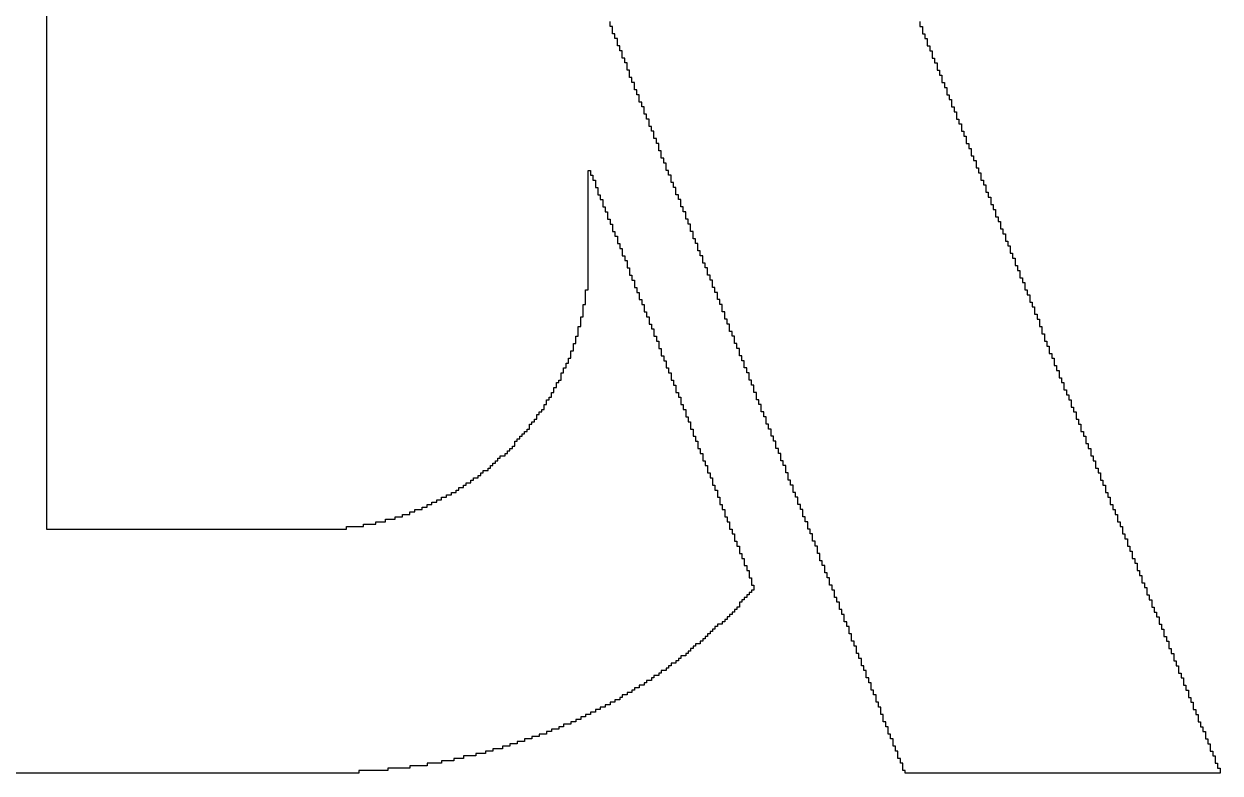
# Model space of a CAD drawing. Header units: millimetres. Extents: x 13 to 345, y 14 to 248.
# Drawn here: x 222.15 to 232.87, y 55.82 to 62.53 of the extents above; entities that cross this region are included whole.
import ezdxf

# ---------------------------------------------------------------- set-up
doc = ezdxf.new("R2010")
doc.units = ezdxf.units.MM

msp = doc.modelspace()

# ---------------------------------------------------------------- linework, layer by layer
at = {"color": 160}
for p, q in [((222.3557, 64.9779), (222.3557, 61.9385)), ((227.4069, 62.507), (227.4069, 62.5507)), ((227.4288, 62.507), (227.4069, 62.507)), ((227.4288, 62.4414), (227.4288, 62.507)), ((230.1839, 62.5507), (230.1839, 62.507)), ((230.1839, 62.507), (230.2058, 62.507)), ((230.2058, 62.507), (230.2058, 62.4414)), ((227.4506, 62.4414), (227.4288, 62.4414)), ((227.4506, 62.3977), (227.4506, 62.4414)), ((227.4725, 62.3977), (227.4506, 62.3977)), ((227.4725, 62.3321), (227.4725, 62.3977)), ((230.2058, 62.4414), (230.2277, 62.4414)), ((230.2277, 62.4414), (230.2277, 62.3977)), ((230.2277, 62.3977), (230.2495, 62.3977)), ((230.2495, 62.3977), (230.2495, 62.3321)), ((227.4944, 62.3321), (227.4725, 62.3321)), ((227.4944, 62.2883), (227.4944, 62.3321)), ((227.5162, 62.2883), (227.4944, 62.2883)), ((227.5162, 62.2227), (227.5162, 62.2883)), ((230.2495, 62.3321), (230.2714, 62.3321)), ((230.2714, 62.3321), (230.2714, 62.2883)), ((230.2714, 62.2883), (230.2933, 62.2883)), ((230.2933, 62.2883), (230.2933, 62.2227)), ((227.5381, 62.2227), (227.5162, 62.2227)), ((227.5381, 62.179), (227.5381, 62.2227)), ((227.5599, 62.179), (227.5381, 62.179)), ((227.5599, 62.1134), (227.5599, 62.179)), ((230.2933, 62.2227), (230.3151, 62.2227)), ((230.3151, 62.2227), (230.3151, 62.179)), ((230.3151, 62.179), (230.337, 62.179)), ((230.337, 62.179), (230.337, 62.1134)), ((227.5818, 62.1134), (227.5599, 62.1134)), ((227.5818, 62.0478), (227.5818, 62.1134)), ((230.337, 62.1134), (230.3589, 62.1134)), ((230.3589, 62.1134), (230.3589, 62.0697)), ((230.3589, 62.0697), (230.3807, 62.0697)), ((230.3807, 62.0697), (230.3807, 62.0041)), ((227.6037, 62.0478), (227.5818, 62.0478)), ((227.6037, 62.0041), (227.6037, 62.0478)), ((227.6256, 62.0041), (227.6037, 62.0041)), ((227.6256, 61.9385), (227.6256, 62.0041)), ((230.3807, 62.0041), (230.4026, 62.0041)), ((230.4026, 62.0041), (230.4026, 61.9604)), ((230.4026, 61.9604), (230.4245, 61.9604)), ((230.4245, 61.9604), (230.4245, 61.8947)), ((222.3557, 61.9385), (222.3557, 61.9166)), ((222.3557, 61.9166), (222.3557, 58.0025)), ((227.6474, 61.9385), (227.6256, 61.9385)), ((227.6474, 61.8947), (227.6474, 61.9385)), ((227.6693, 61.8947), (227.6474, 61.8947)), ((227.6693, 61.8291), (227.6693, 61.8947)), ((230.4245, 61.8947), (230.4463, 61.8947)), ((230.4463, 61.8947), (230.4463, 61.851)), ((230.4463, 61.851), (230.4682, 61.851)), ((230.4682, 61.851), (230.4682, 61.7854)), ((227.6912, 61.8291), (227.6693, 61.8291)), ((227.6912, 61.7854), (227.6912, 61.8291)), ((227.713, 61.7854), (227.6912, 61.7854)), ((227.713, 61.7198), (227.713, 61.7854)), ((230.4682, 61.7854), (230.4901, 61.7854)), ((230.4901, 61.7854), (230.4901, 61.7417)), ((230.4901, 61.7417), (230.5119, 61.7417)), ((230.5119, 61.7417), (230.5119, 61.6761)), ((227.7349, 61.7198), (227.713, 61.7198)), ((227.7349, 61.6761), (227.7349, 61.7198)), ((227.7567, 61.6761), (227.7349, 61.6761)), ((227.7567, 61.6105), (227.7567, 61.6761)), ((230.5119, 61.6761), (230.5338, 61.6761)), ((230.5338, 61.6761), (230.5338, 61.6324)), ((227.7786, 61.6105), (227.7567, 61.6105)), ((227.7786, 61.5667), (227.7786, 61.6105)), ((227.8005, 61.5667), (227.7786, 61.5667)), ((227.8005, 61.5011), (227.8005, 61.5667)), ((230.5338, 61.6324), (230.5557, 61.6324)), ((230.5557, 61.6324), (230.5557, 61.5667)), ((230.5557, 61.5667), (230.5775, 61.5667)), ((230.5775, 61.5667), (230.5775, 61.523)), ((227.8224, 61.5011), (227.8005, 61.5011)), ((227.8224, 61.4574), (227.8224, 61.5011)), ((227.8442, 61.4574), (227.8224, 61.4574)), ((227.8442, 61.3918), (227.8442, 61.4574)), ((230.5775, 61.523), (230.5994, 61.523)), ((230.5994, 61.523), (230.5994, 61.4574)), ((230.5994, 61.4574), (230.6213, 61.4574)), ((230.6213, 61.4574), (230.6213, 61.4137)), ((227.8661, 61.3918), (227.8442, 61.3918)), ((227.8661, 61.3262), (227.8661, 61.3918)), ((227.8879, 61.3262), (227.8661, 61.3262)), ((227.8879, 61.2825), (227.8879, 61.3262)), ((230.6213, 61.4137), (230.6431, 61.4137)), ((230.6431, 61.4137), (230.6431, 61.3481)), ((230.6431, 61.3481), (230.665, 61.3481)), ((230.665, 61.3481), (230.665, 61.3044)), ((227.2101, 60.1454), (227.2101, 61.2169)), ((227.2101, 61.2169), (227.232, 61.2169)), ((227.232, 61.2169), (227.232, 61.1731)), ((227.9098, 61.2825), (227.8879, 61.2825)), ((227.9098, 61.2169), (227.9098, 61.2825)), ((227.9317, 61.2169), (227.9098, 61.2169)), ((227.9317, 61.1731), (227.9317, 61.2169)), ((230.665, 61.3044), (230.6869, 61.3044)), ((230.6869, 61.3044), (230.6869, 61.2388)), ((230.6869, 61.2388), (230.7087, 61.2388)), ((230.7087, 61.2388), (230.7087, 61.195)), ((227.232, 61.1731), (227.2538, 61.1731)), ((227.2538, 61.1731), (227.2538, 61.1294)), ((227.2538, 61.1294), (227.2757, 61.1294)), ((227.2757, 61.1294), (227.2757, 61.0638)), ((227.9535, 61.1731), (227.9317, 61.1731)), ((227.9535, 61.1076), (227.9535, 61.1731)), ((227.9754, 61.1076), (227.9535, 61.1076)), ((227.9754, 61.0638), (227.9754, 61.1076)), ((230.7087, 61.195), (230.7306, 61.195)), ((230.7306, 61.195), (230.7306, 61.1294)), ((230.7306, 61.1294), (230.7525, 61.1294)), ((230.7525, 61.1294), (230.7525, 61.0857)), ((227.2757, 61.0638), (227.2976, 61.0638)), ((227.2976, 61.0638), (227.2976, 60.9982)), ((227.2976, 60.9982), (227.3194, 60.9982)), ((227.3194, 60.9982), (227.3194, 60.9545)), ((227.9973, 61.0638), (227.9754, 61.0638)), ((227.9973, 60.9982), (227.9973, 61.0638)), ((228.0192, 60.9982), (227.9973, 60.9982)), ((228.0192, 60.9545), (228.0192, 60.9982)), ((230.7525, 61.0857), (230.7743, 61.0857)), ((230.7743, 61.0857), (230.7743, 61.0201)), ((230.7743, 61.0201), (230.7962, 61.0201)), ((230.7962, 61.0201), (230.7962, 60.9764)), ((227.3194, 60.9545), (227.3413, 60.9545)), ((227.3413, 60.9545), (227.3413, 60.8889)), ((227.3413, 60.8889), (227.3632, 60.8889)), ((227.3632, 60.8889), (227.3632, 60.8452)), ((228.041, 60.9545), (228.0192, 60.9545)), ((228.041, 60.8889), (228.041, 60.9545)), ((228.0629, 60.8889), (228.041, 60.8889)), ((228.0629, 60.8452), (228.0629, 60.8889)), ((230.7962, 60.9764), (230.8181, 60.9764)), ((230.8181, 60.9764), (230.8181, 60.9108)), ((230.8181, 60.9108), (230.8399, 60.9108)), ((230.8399, 60.9108), (230.8399, 60.867)), ((227.3632, 60.8452), (227.385, 60.8452)), ((227.385, 60.8452), (227.385, 60.7796)), ((227.385, 60.7796), (227.4069, 60.7796)), ((227.4069, 60.7796), (227.4069, 60.7358)), ((228.0847, 60.8452), (228.0629, 60.8452)), ((228.0847, 60.7796), (228.0847, 60.8452)), ((228.1066, 60.7796), (228.0847, 60.7796)), ((228.1066, 60.7358), (228.1066, 60.7796)), ((230.8399, 60.867), (230.8618, 60.867)), ((230.8618, 60.867), (230.8618, 60.8014)), ((230.8618, 60.8014), (230.8837, 60.8014)), ((230.8837, 60.8014), (230.8837, 60.7577)), ((227.4069, 60.7358), (227.4288, 60.7358)), ((227.4288, 60.7358), (227.4288, 60.6702)), ((227.4288, 60.6702), (227.4506, 60.6702)), ((227.4506, 60.6702), (227.4506, 60.6265)), ((228.1285, 60.7358), (228.1066, 60.7358)), ((228.1285, 60.6702), (228.1285, 60.7358)), ((228.1504, 60.6702), (228.1285, 60.6702)), ((228.1504, 60.6046), (228.1504, 60.6702)), ((230.8837, 60.7577), (230.9055, 60.7577)), ((230.9055, 60.7577), (230.9055, 60.6921)), ((230.9055, 60.6921), (230.9274, 60.6921)), ((230.9274, 60.6921), (230.9274, 60.6484)), ((227.4506, 60.6265), (227.4725, 60.6265)), ((227.4725, 60.6265), (227.4725, 60.5609)), ((227.4725, 60.5609), (227.4944, 60.5609)), ((227.4944, 60.5609), (227.4944, 60.5172)), ((228.1722, 60.6046), (228.1504, 60.6046)), ((228.1722, 60.5609), (228.1722, 60.6046)), ((228.1941, 60.5609), (228.1722, 60.5609)), ((228.1941, 60.4953), (228.1941, 60.5609)), ((230.9274, 60.6484), (230.9493, 60.6484)), ((230.9493, 60.6484), (230.9493, 60.5828)), ((230.9493, 60.5828), (230.9711, 60.5828)), ((230.9711, 60.5828), (230.9711, 60.539)), ((227.4944, 60.5172), (227.5162, 60.5172)), ((227.5162, 60.5172), (227.5162, 60.4516)), ((228.2159, 60.4953), (228.1941, 60.4953)), ((228.2159, 60.4516), (228.2159, 60.4953)), ((230.9711, 60.539), (230.993, 60.539)), ((230.993, 60.539), (230.993, 60.4734)), ((230.993, 60.4734), (231.0149, 60.4734)), ((231.0149, 60.4734), (231.0149, 60.4297)), ((227.5162, 60.4516), (227.5381, 60.4516)), ((227.5381, 60.4516), (227.5381, 60.4078)), ((227.5381, 60.4078), (227.5599, 60.4078)), ((227.5599, 60.4078), (227.5599, 60.3422)), ((228.2378, 60.4516), (228.2159, 60.4516)), ((228.2378, 60.386), (228.2378, 60.4516)), ((228.2597, 60.386), (228.2378, 60.386)), ((228.2597, 60.3422), (228.2597, 60.386)), ((231.0149, 60.4297), (231.0367, 60.4297)), ((231.0367, 60.4297), (231.0367, 60.3641)), ((231.0367, 60.3641), (231.0586, 60.3641)), ((231.0586, 60.3641), (231.0586, 60.3204)), ((227.5599, 60.3422), (227.5818, 60.3422)), ((227.5818, 60.3422), (227.5818, 60.2766)), ((227.5818, 60.2766), (227.6037, 60.2766)), ((227.6037, 60.2766), (227.6037, 60.2329)), ((228.2815, 60.3422), (228.2597, 60.3422)), ((228.2815, 60.2766), (228.2815, 60.3422)), ((228.3034, 60.2766), (228.2815, 60.2766)), ((228.3034, 60.2329), (228.3034, 60.2766)), ((231.0586, 60.3204), (231.0805, 60.3204)), ((231.0805, 60.3204), (231.0805, 60.2548)), ((231.0805, 60.2548), (231.1023, 60.2548)), ((231.1023, 60.2548), (231.1023, 60.211)), ((227.1882, 60.0142), (227.1882, 60.1454)), ((227.1882, 60.1454), (227.2101, 60.1454)), ((227.6037, 60.2329), (227.6256, 60.2329)), ((227.6256, 60.2329), (227.6256, 60.1673)), ((227.6256, 60.1673), (227.6474, 60.1673)), ((227.6474, 60.1673), (227.6474, 60.1236)), ((228.3253, 60.2329), (228.3034, 60.2329)), ((228.3253, 60.1673), (228.3253, 60.2329)), ((228.3472, 60.1673), (228.3253, 60.1673)), ((228.3472, 60.1236), (228.3472, 60.1673)), ((231.1023, 60.211), (231.1242, 60.211)), ((231.1242, 60.211), (231.1242, 60.1454)), ((231.1242, 60.1454), (231.1461, 60.1454)), ((231.1461, 60.1454), (231.1461, 60.1017)), ((227.6474, 60.1236), (227.6693, 60.1236)), ((227.6693, 60.1236), (227.6693, 60.058)), ((227.6693, 60.058), (227.6912, 60.058)), ((227.6912, 60.058), (227.6912, 60.0142)), ((228.369, 60.1236), (228.3472, 60.1236)), ((228.369, 60.058), (228.369, 60.1236)), ((228.3909, 60.058), (228.369, 60.058)), ((228.3909, 60.0142), (228.3909, 60.058)), ((231.1461, 60.1017), (231.1679, 60.1017)), ((231.1679, 60.1017), (231.1679, 60.0361)), ((231.1679, 60.0361), (231.1898, 60.0361)), ((231.1898, 60.0361), (231.1898, 59.9924)), ((227.1664, 59.9049), (227.1664, 60.0142)), ((227.1664, 60.0142), (227.1882, 60.0142)), ((227.6912, 60.0142), (227.713, 60.0142)), ((227.713, 60.0142), (227.713, 59.9486)), ((227.713, 59.9486), (227.7349, 59.9486)), ((227.7349, 59.9486), (227.7349, 59.9049)), ((228.4127, 60.0142), (228.3909, 60.0142)), ((228.4127, 59.9486), (228.4127, 60.0142)), ((228.4346, 59.9486), (228.4127, 59.9486)), ((228.4346, 59.883), (228.4346, 59.9486)), ((231.1898, 59.9924), (231.2117, 59.9924)), ((231.2117, 59.9924), (231.2117, 59.9268)), ((231.2117, 59.9268), (231.2335, 59.9268)), ((231.2335, 59.9268), (231.2335, 59.883)), ((227.1226, 59.73), (227.1226, 59.8174)), ((227.1226, 59.8174), (227.1445, 59.8174)), ((227.1445, 59.8174), (227.1445, 59.9049)), ((227.1445, 59.9049), (227.1664, 59.9049)), ((227.7349, 59.9049), (227.7567, 59.9049)), ((227.7567, 59.9049), (227.7567, 59.8393)), ((227.7567, 59.8393), (227.7786, 59.8393)), ((227.7786, 59.8393), (227.7786, 59.7956)), ((228.4565, 59.883), (228.4346, 59.883)), ((228.4565, 59.8393), (228.4565, 59.883)), ((228.4783, 59.8393), (228.4565, 59.8393)), ((228.4783, 59.7737), (228.4783, 59.8393)), ((231.2335, 59.883), (231.2554, 59.883)), ((231.2554, 59.883), (231.2554, 59.8174)), ((231.2554, 59.8174), (231.2772, 59.8174)), ((231.2772, 59.8174), (231.2772, 59.7518)), ((227.1008, 59.6644), (227.1008, 59.73)), ((227.1008, 59.73), (227.1226, 59.73)), ((227.7786, 59.7956), (227.8005, 59.7956)), ((227.8005, 59.7956), (227.8005, 59.73)), ((227.8005, 59.73), (227.8224, 59.73)), ((227.8224, 59.73), (227.8224, 59.6862)), ((228.5002, 59.7737), (228.4783, 59.7737)), ((228.5002, 59.73), (228.5002, 59.7737)), ((228.5221, 59.73), (228.5002, 59.73)), ((228.5221, 59.6644), (228.5221, 59.73)), ((231.2772, 59.7518), (231.2991, 59.7518)), ((231.2991, 59.7518), (231.2991, 59.6862)), ((227.057, 59.5332), (227.057, 59.5988)), ((227.057, 59.5988), (227.0789, 59.5988)), ((227.0789, 59.5988), (227.0789, 59.6644)), ((227.0789, 59.6644), (227.1008, 59.6644)), ((227.8224, 59.6862), (227.8442, 59.6862)), ((227.8442, 59.6862), (227.8442, 59.6206)), ((227.8442, 59.6206), (227.8661, 59.6206)), ((227.8661, 59.6206), (227.8661, 59.555)), ((228.544, 59.6644), (228.5221, 59.6644)), ((228.544, 59.6206), (228.544, 59.6644)), ((228.5658, 59.6206), (228.544, 59.6206)), ((228.5658, 59.555), (228.5658, 59.6206)), ((231.2991, 59.6862), (231.321, 59.6862)), ((231.321, 59.6862), (231.321, 59.6425)), ((231.321, 59.6425), (231.3429, 59.6425)), ((231.3429, 59.6425), (231.3429, 59.5769)), ((227.0133, 59.4457), (227.0133, 59.4894)), ((227.0133, 59.4894), (227.0352, 59.4894)), ((227.0352, 59.4894), (227.0352, 59.5332)), ((227.0352, 59.5332), (227.057, 59.5332)), ((227.8661, 59.555), (227.8879, 59.555)), ((227.8879, 59.555), (227.8879, 59.5113)), ((227.8879, 59.5113), (227.9098, 59.5113)), ((227.9098, 59.5113), (227.9098, 59.4457)), ((228.5877, 59.555), (228.5658, 59.555)), ((228.5877, 59.5113), (228.5877, 59.555)), ((228.6095, 59.5113), (228.5877, 59.5113)), ((228.6095, 59.4457), (228.6095, 59.5113)), ((231.3429, 59.5769), (231.3647, 59.5769)), ((231.3647, 59.5769), (231.3647, 59.5332)), ((231.3647, 59.5332), (231.3866, 59.5332)), ((231.3866, 59.5332), (231.3866, 59.4676)), ((226.9696, 59.3364), (226.9696, 59.402)), ((226.9696, 59.402), (226.9914, 59.402)), ((226.9914, 59.402), (226.9914, 59.4457)), ((226.9914, 59.4457), (227.0133, 59.4457)), ((227.9098, 59.4457), (227.9317, 59.4457)), ((227.9317, 59.4457), (227.9317, 59.402)), ((227.9317, 59.402), (227.9535, 59.402)), ((227.9535, 59.402), (227.9535, 59.3364)), ((228.6314, 59.4457), (228.6095, 59.4457)), ((228.6314, 59.402), (228.6314, 59.4457)), ((228.6533, 59.402), (228.6314, 59.402)), ((228.6533, 59.3364), (228.6533, 59.402)), ((231.3866, 59.4676), (231.4085, 59.4676)), ((231.4085, 59.4676), (231.4085, 59.4238)), ((231.4085, 59.4238), (231.4303, 59.4238)), ((231.4303, 59.4238), (231.4303, 59.3582)), ((226.9258, 59.2708), (226.9258, 59.3145)), ((226.9258, 59.3145), (226.9477, 59.3145)), ((226.9477, 59.3145), (226.9477, 59.3364)), ((226.9477, 59.3364), (226.9696, 59.3364)), ((227.9535, 59.3364), (227.9754, 59.3364)), ((227.9754, 59.3364), (227.9754, 59.2926)), ((227.9754, 59.2926), (227.9973, 59.2926)), ((227.9973, 59.2926), (227.9973, 59.227)), ((228.6751, 59.3364), (228.6533, 59.3364)), ((228.6751, 59.2926), (228.6751, 59.3364)), ((228.697, 59.2926), (228.6751, 59.2926)), ((228.697, 59.227), (228.697, 59.2926)), ((231.4303, 59.3582), (231.4522, 59.3582)), ((231.4522, 59.3582), (231.4522, 59.3145)), ((231.4522, 59.3145), (231.474, 59.3145)), ((231.474, 59.3145), (231.474, 59.2489)), ((226.8602, 59.1614), (226.8602, 59.1833)), ((226.8602, 59.1833), (226.8821, 59.1833)), ((226.8821, 59.1833), (226.8821, 59.227)), ((226.8821, 59.227), (226.904, 59.227)), ((226.904, 59.227), (226.904, 59.2708)), ((226.904, 59.2708), (226.9258, 59.2708)), ((227.9973, 59.227), (228.0192, 59.227)), ((228.0192, 59.227), (228.0192, 59.1833)), ((228.0192, 59.1833), (228.041, 59.1833)), ((228.041, 59.1833), (228.041, 59.1177)), ((228.7189, 59.227), (228.697, 59.227)), ((228.7189, 59.1614), (228.7189, 59.227)), ((231.474, 59.2489), (231.4959, 59.2489)), ((231.4959, 59.2489), (231.4959, 59.2052)), ((231.4959, 59.2052), (231.5178, 59.2052)), ((231.5178, 59.2052), (231.5178, 59.1614)), ((226.7946, 59.0521), (226.7946, 59.074)), ((226.7946, 59.074), (226.8165, 59.074)), ((226.8165, 59.074), (226.8165, 59.1177)), ((226.8165, 59.1177), (226.8384, 59.1177)), ((226.8384, 59.1177), (226.8384, 59.1614)), ((226.8384, 59.1614), (226.8602, 59.1614)), ((228.041, 59.1177), (228.0629, 59.1177)), ((228.0629, 59.1177), (228.0629, 59.074)), ((228.0629, 59.074), (228.0847, 59.074)), ((228.0847, 59.074), (228.0847, 59.0084)), ((228.7407, 59.1614), (228.7189, 59.1614)), ((228.7407, 59.1177), (228.7407, 59.1614)), ((228.7626, 59.1177), (228.7407, 59.1177)), ((228.7626, 59.0521), (228.7626, 59.1177)), ((231.5178, 59.1614), (231.5397, 59.1614)), ((231.5397, 59.1614), (231.5397, 59.0958)), ((231.5397, 59.0958), (231.5615, 59.0958)), ((231.5615, 59.0958), (231.5615, 59.0521)), ((226.7072, 58.9428), (226.7072, 58.9646)), ((226.7072, 58.9646), (226.729, 58.9646)), ((226.729, 58.9646), (226.729, 58.9865)), ((226.729, 58.9865), (226.7509, 58.9865)), ((226.7509, 58.9865), (226.7509, 59.0302)), ((226.7509, 59.0302), (226.7728, 59.0302)), ((226.7728, 59.0302), (226.7728, 59.0521)), ((226.7728, 59.0521), (226.7946, 59.0521)), ((228.0847, 59.0084), (228.1066, 59.0084)), ((228.1066, 59.0084), (228.1066, 58.9646)), ((228.1066, 58.9646), (228.1285, 58.9646)), ((228.1285, 58.9646), (228.1285, 58.899)), ((228.7845, 59.0521), (228.7626, 59.0521)), ((228.7845, 59.0084), (228.7845, 59.0521)), ((228.8063, 59.0084), (228.7845, 59.0084)), ((228.8063, 58.9428), (228.8063, 59.0084)), ((231.5615, 59.0521), (231.5834, 59.0521)), ((231.5834, 59.0521), (231.5834, 58.9865)), ((231.5834, 58.9865), (231.6052, 58.9865)), ((231.6052, 58.9865), (231.6052, 58.9428)), ((226.6197, 58.8334), (226.6197, 58.8553)), ((226.6197, 58.8553), (226.6416, 58.8553)), ((226.6416, 58.8553), (226.6416, 58.8772)), ((226.6416, 58.8772), (226.6634, 58.8772)), ((226.6634, 58.8772), (226.6634, 58.899)), ((226.6634, 58.899), (226.6853, 58.899)), ((226.6853, 58.899), (226.6853, 58.9428)), ((226.6853, 58.9428), (226.7072, 58.9428)), ((228.1285, 58.899), (228.1504, 58.899)), ((228.1504, 58.899), (228.1504, 58.8334)), ((228.8282, 58.9428), (228.8063, 58.9428)), ((228.8282, 58.899), (228.8282, 58.9428)), ((228.8501, 58.899), (228.8282, 58.899)), ((228.8501, 58.8334), (228.8501, 58.899)), ((231.6052, 58.9428), (231.6271, 58.9428)), ((231.6271, 58.9428), (231.6271, 58.8772)), ((231.6271, 58.8772), (231.649, 58.8772)), ((231.649, 58.8772), (231.649, 58.8334)), ((226.5322, 58.7241), (226.5322, 58.746)), ((226.5322, 58.746), (226.5541, 58.746)), ((226.5541, 58.746), (226.5541, 58.7897)), ((226.5541, 58.7897), (226.576, 58.7897)), ((226.576, 58.7897), (226.576, 58.8116)), ((226.576, 58.8116), (226.5978, 58.8116)), ((226.5978, 58.8116), (226.5978, 58.8334)), ((226.5978, 58.8334), (226.6197, 58.8334)), ((228.1504, 58.8334), (228.1722, 58.8334)), ((228.1722, 58.8334), (228.1722, 58.7897)), ((228.1722, 58.7897), (228.1941, 58.7897)), ((228.1941, 58.7897), (228.1941, 58.7241)), ((228.8719, 58.8334), (228.8501, 58.8334)), ((228.8719, 58.7897), (228.8719, 58.8334)), ((228.8938, 58.7897), (228.8719, 58.7897)), ((228.8938, 58.7241), (228.8938, 58.7897)), ((231.649, 58.8334), (231.6708, 58.8334)), ((231.6708, 58.8334), (231.6708, 58.7678)), ((231.6708, 58.7678), (231.6927, 58.7678)), ((231.6927, 58.7678), (231.6927, 58.7241)), ((226.401, 58.6148), (226.401, 58.6366)), ((226.401, 58.6366), (226.4229, 58.6366)), ((226.4229, 58.6366), (226.4229, 58.6585)), ((226.4229, 58.6585), (226.4666, 58.6585)), ((226.4666, 58.6585), (226.4666, 58.6804)), ((226.4666, 58.6804), (226.4885, 58.6804)), ((226.4885, 58.6804), (226.4885, 58.7022)), ((226.4885, 58.7022), (226.5104, 58.7022)), ((226.5104, 58.7022), (226.5104, 58.7241)), ((226.5104, 58.7241), (226.5322, 58.7241)), ((228.1941, 58.7241), (228.2159, 58.7241)), ((228.2159, 58.7241), (228.2159, 58.6804)), ((228.2159, 58.6804), (228.2378, 58.6804)), ((228.2378, 58.6804), (228.2378, 58.6148)), ((228.9157, 58.7241), (228.8938, 58.7241)), ((228.9157, 58.6804), (228.9157, 58.7241)), ((228.9375, 58.6804), (228.9157, 58.6804)), ((228.9375, 58.6148), (228.9375, 58.6804)), ((231.6927, 58.7241), (231.7146, 58.7241)), ((231.7146, 58.7241), (231.7146, 58.6585)), ((231.7146, 58.6585), (231.7365, 58.6585)), ((231.7365, 58.6585), (231.7365, 58.6148)), ((226.2698, 58.5054), (226.2698, 58.5273)), ((226.2698, 58.5273), (226.3136, 58.5273)), ((226.3136, 58.5273), (226.3136, 58.5492)), ((226.3136, 58.5492), (226.3354, 58.5492)), ((226.3354, 58.5492), (226.3354, 58.571)), ((226.3354, 58.571), (226.3573, 58.571)), ((226.3573, 58.571), (226.3573, 58.5929)), ((226.3573, 58.5929), (226.3792, 58.5929)), ((226.3792, 58.5929), (226.3792, 58.6148)), ((226.3792, 58.6148), (226.401, 58.6148)), ((228.2378, 58.6148), (228.2597, 58.6148)), ((228.2597, 58.6148), (228.2597, 58.571)), ((228.2597, 58.571), (228.2815, 58.571)), ((228.2815, 58.571), (228.2815, 58.5054)), ((228.9594, 58.6148), (228.9375, 58.6148)), ((228.9594, 58.571), (228.9594, 58.6148)), ((228.9813, 58.571), (228.9594, 58.571)), ((228.9813, 58.5054), (228.9813, 58.571)), ((231.7365, 58.6148), (231.7583, 58.6148)), ((231.7583, 58.6148), (231.7583, 58.5492)), ((231.7583, 58.5492), (231.7802, 58.5492)), ((231.7802, 58.5492), (231.7802, 58.5054)), ((226.1168, 58.3961), (226.1168, 58.418)), ((226.1168, 58.418), (226.1605, 58.418)), ((226.1605, 58.418), (226.1605, 58.4398)), ((226.1605, 58.4398), (226.1824, 58.4398)), ((226.1824, 58.4398), (226.1824, 58.4617)), ((226.1824, 58.4617), (226.2261, 58.4617)), ((226.2261, 58.4617), (226.2261, 58.4836)), ((226.2261, 58.4836), (226.248, 58.4836)), ((226.248, 58.4836), (226.248, 58.5054)), ((226.248, 58.5054), (226.2698, 58.5054)), ((228.2815, 58.5054), (228.3034, 58.5054)), ((228.3034, 58.5054), (228.3034, 58.4617)), ((228.3034, 58.4617), (228.3253, 58.4617)), ((228.3253, 58.4617), (228.3253, 58.3961)), ((229.0031, 58.5054), (228.9813, 58.5054)), ((229.0031, 58.4398), (229.0031, 58.5054)), ((229.025, 58.4398), (229.0031, 58.4398)), ((229.025, 58.3961), (229.025, 58.4398)), ((231.7802, 58.5054), (231.802, 58.5054)), ((231.802, 58.5054), (231.802, 58.4398)), ((231.802, 58.4398), (231.8239, 58.4398)), ((231.8239, 58.4398), (231.8239, 58.3961)), ((225.9856, 58.3086), (225.9856, 58.3305)), ((225.9856, 58.3305), (226.0293, 58.3305)), ((226.0293, 58.3305), (226.0293, 58.3524)), ((226.0293, 58.3524), (226.0512, 58.3524)), ((226.0512, 58.3524), (226.0512, 58.3742)), ((226.0512, 58.3742), (226.0949, 58.3742)), ((226.0949, 58.3742), (226.0949, 58.3961)), ((226.0949, 58.3961), (226.1168, 58.3961)), ((228.3253, 58.3961), (228.3472, 58.3961)), ((228.3472, 58.3961), (228.3472, 58.3524)), ((228.3472, 58.3524), (228.369, 58.3524)), ((228.369, 58.3524), (228.369, 58.2868)), ((229.0469, 58.3961), (229.025, 58.3961)), ((229.0469, 58.3305), (229.0469, 58.3961)), ((229.0687, 58.3305), (229.0469, 58.3305)), ((229.0687, 58.2868), (229.0687, 58.3305)), ((231.8239, 58.3961), (231.8458, 58.3961)), ((231.8458, 58.3961), (231.8458, 58.3305)), ((231.8458, 58.3305), (231.8677, 58.3305)), ((231.8677, 58.3305), (231.8677, 58.2868)), ((225.7669, 58.1993), (225.7669, 58.2212)), ((225.7669, 58.2212), (225.8106, 58.2212)), ((225.8106, 58.2212), (225.8106, 58.2431)), ((225.8106, 58.2431), (225.8544, 58.2431)), ((225.8544, 58.2431), (225.8544, 58.2649)), ((225.8544, 58.2649), (225.8981, 58.2649)), ((225.8981, 58.2649), (225.8981, 58.2868)), ((225.8981, 58.2868), (225.9418, 58.2868)), ((225.9418, 58.2868), (225.9418, 58.3086)), ((225.9418, 58.3086), (225.9856, 58.3086)), ((228.369, 58.2868), (228.3909, 58.2868)), ((228.3909, 58.2868), (228.3909, 58.2212)), ((228.3909, 58.2212), (228.4127, 58.2212)), ((228.4127, 58.2212), (228.4127, 58.1774)), ((229.0906, 58.2868), (229.0687, 58.2868)), ((229.0906, 58.2212), (229.0906, 58.2868)), ((229.1125, 58.2212), (229.0906, 58.2212)), ((229.1125, 58.1774), (229.1125, 58.2212)), ((231.8677, 58.2868), (231.8895, 58.2868)), ((231.8895, 58.2868), (231.8895, 58.2212)), ((231.8895, 58.2212), (231.9114, 58.2212)), ((231.9114, 58.2212), (231.9114, 58.1774)), ((225.4826, 58.09), (225.4826, 58.1118)), ((225.4826, 58.1118), (225.5482, 58.1118)), ((225.5482, 58.1118), (225.5482, 58.1337)), ((225.5482, 58.1337), (225.6138, 58.1337)), ((225.6138, 58.1337), (225.6138, 58.1556)), ((225.6138, 58.1556), (225.6576, 58.1556)), ((225.6576, 58.1556), (225.6576, 58.1774)), ((225.6576, 58.1774), (225.7232, 58.1774)), ((225.7232, 58.1774), (225.7232, 58.1993)), ((225.7232, 58.1993), (225.7669, 58.1993)), ((228.4127, 58.1774), (228.4346, 58.1774)), ((228.4346, 58.1774), (228.4346, 58.1118)), ((228.4346, 58.1118), (228.4565, 58.1118)), ((228.4565, 58.1118), (228.4565, 58.0681)), ((229.1343, 58.1774), (229.1125, 58.1774)), ((229.1343, 58.1118), (229.1343, 58.1774)), ((229.1562, 58.1118), (229.1343, 58.1118)), ((229.1562, 58.0681), (229.1562, 58.1118)), ((231.9114, 58.1774), (231.9333, 58.1774)), ((231.9333, 58.1774), (231.9333, 58.1337)), ((231.9333, 58.1337), (231.9551, 58.1337)), ((231.9551, 58.1337), (231.9551, 58.0681)), ((222.3557, 58.0025), (225.0453, 58.0025)), ((225.0453, 58.0025), (225.0453, 58.0244)), ((225.0453, 58.0244), (225.1984, 58.0244)), ((225.1984, 58.0244), (225.1984, 58.0463)), ((225.1984, 58.0463), (225.3077, 58.0463)), ((225.3077, 58.0463), (225.3077, 58.0681)), ((225.3077, 58.0681), (225.3952, 58.0681)), ((225.3952, 58.0681), (225.3952, 58.09)), ((225.3952, 58.09), (225.4826, 58.09)), ((228.4565, 58.0681), (228.4783, 58.0681)), ((228.4783, 58.0681), (228.4783, 58.0025)), ((228.4783, 58.0025), (228.5002, 58.0025)), ((228.5002, 58.0025), (228.5002, 57.9588)), ((229.1781, 58.0681), (229.1562, 58.0681)), ((229.1781, 58.0025), (229.1781, 58.0681)), ((229.1999, 58.0025), (229.1781, 58.0025)), ((229.1999, 57.9588), (229.1999, 58.0025)), ((231.9551, 58.0681), (231.977, 58.0681)), ((231.977, 58.0681), (231.977, 58.0244)), ((231.977, 58.0244), (231.9988, 58.0244)), ((231.9988, 58.0244), (231.9988, 57.9588)), ((228.5002, 57.9588), (228.5221, 57.9588)), ((228.5221, 57.9588), (228.5221, 57.8932)), ((228.5221, 57.8932), (228.544, 57.8932)), ((228.544, 57.8932), (228.544, 57.8494)), ((229.2218, 57.9588), (229.1999, 57.9588)), ((229.2218, 57.8932), (229.2218, 57.9588)), ((229.2437, 57.8932), (229.2218, 57.8932)), ((229.2437, 57.8494), (229.2437, 57.8932)), ((231.9988, 57.9588), (232.0207, 57.9588)), ((232.0207, 57.9588), (232.0207, 57.9151)), ((232.0207, 57.9151), (232.0426, 57.9151)), ((232.0426, 57.9151), (232.0426, 57.8494)), ((228.544, 57.8494), (228.5658, 57.8494)), ((228.5658, 57.8494), (228.5658, 57.7838)), ((228.5658, 57.7838), (228.5877, 57.7838)), ((228.5877, 57.7838), (228.5877, 57.7401)), ((229.2655, 57.8494), (229.2437, 57.8494)), ((229.2655, 57.7838), (229.2655, 57.8494)), ((229.2874, 57.7838), (229.2655, 57.7838)), ((229.2874, 57.7183), (229.2874, 57.7838)), ((232.0426, 57.8494), (232.0645, 57.8494)), ((232.0645, 57.8494), (232.0645, 57.8057)), ((232.0645, 57.8057), (232.0863, 57.8057)), ((232.0863, 57.8057), (232.0863, 57.7401)), ((228.5877, 57.7401), (228.6095, 57.7401)), ((228.6095, 57.7401), (228.6095, 57.6745)), ((228.6095, 57.6745), (228.6314, 57.6745)), ((228.6314, 57.6745), (228.6314, 57.6308)), ((229.3093, 57.7183), (229.2874, 57.7183)), ((229.3093, 57.6745), (229.3093, 57.7183)), ((229.3311, 57.6745), (229.3093, 57.6745)), ((229.3311, 57.6089), (229.3311, 57.6745)), ((232.0863, 57.7401), (232.1082, 57.7401)), ((232.1082, 57.7401), (232.1082, 57.6964)), ((232.1082, 57.6964), (232.13, 57.6964)), ((232.13, 57.6964), (232.13, 57.6308)), ((228.6314, 57.6308), (228.6533, 57.6308)), ((228.6533, 57.6308), (228.6533, 57.5652)), ((228.6533, 57.5652), (228.6751, 57.5652)), ((228.6751, 57.5652), (228.6751, 57.4996)), ((229.353, 57.6089), (229.3311, 57.6089)), ((229.353, 57.5652), (229.353, 57.6089)), ((229.3749, 57.5652), (229.353, 57.5652)), ((229.3749, 57.4996), (229.3749, 57.5652)), ((232.13, 57.6308), (232.1519, 57.6308)), ((232.1519, 57.6308), (232.1519, 57.5871)), ((232.1519, 57.5871), (232.1738, 57.5871)), ((232.1738, 57.5871), (232.1738, 57.5215)), ((228.6751, 57.4996), (228.697, 57.4996)), ((228.697, 57.4558), (228.6751, 57.4558)), ((228.6751, 57.4558), (228.6751, 57.434)), ((228.697, 57.4996), (228.697, 57.4558)), ((229.3967, 57.4996), (229.3749, 57.4996)), ((229.3967, 57.4558), (229.3967, 57.4996)), ((229.4186, 57.4558), (229.3967, 57.4558)), ((229.4186, 57.3903), (229.4186, 57.4558)), ((232.1738, 57.5215), (232.1956, 57.5215)), ((232.1956, 57.5215), (232.1956, 57.4777)), ((232.1956, 57.4777), (232.2175, 57.4777)), ((232.2175, 57.4777), (232.2175, 57.4121)), ((228.5877, 57.3465), (228.5658, 57.3465)), ((228.5658, 57.3465), (228.5658, 57.3028)), ((228.6095, 57.3684), (228.5877, 57.3684)), ((228.5877, 57.3684), (228.5877, 57.3465)), ((228.6314, 57.3903), (228.6095, 57.3903)), ((228.6095, 57.3903), (228.6095, 57.3684)), ((228.6533, 57.4121), (228.6314, 57.4121)), ((228.6314, 57.4121), (228.6314, 57.3903)), ((228.6751, 57.434), (228.6533, 57.434)), ((228.6533, 57.434), (228.6533, 57.4121)), ((229.4405, 57.3903), (229.4186, 57.3903)), ((229.4405, 57.3465), (229.4405, 57.3903)), ((229.4623, 57.3465), (229.4405, 57.3465)), ((229.4623, 57.2809), (229.4623, 57.3465)), ((232.2175, 57.4121), (232.2394, 57.4121)), ((232.2394, 57.4121), (232.2394, 57.3684)), ((232.2394, 57.3684), (232.2613, 57.3684)), ((232.2613, 57.3684), (232.2613, 57.3028)), ((228.5221, 57.2591), (228.5002, 57.2591)), ((228.5002, 57.2591), (228.5002, 57.2372)), ((228.544, 57.2809), (228.5221, 57.2809)), ((228.5221, 57.2809), (228.5221, 57.2591)), ((228.5658, 57.3028), (228.544, 57.3028)), ((228.544, 57.3028), (228.544, 57.2809)), ((229.4842, 57.2809), (229.4623, 57.2809)), ((229.4842, 57.2372), (229.4842, 57.2809)), ((232.2613, 57.3028), (232.2831, 57.3028)), ((232.2831, 57.3028), (232.2831, 57.2591)), ((232.2831, 57.2591), (232.305, 57.2591)), ((232.305, 57.2591), (232.305, 57.2153)), ((228.4127, 57.1497), (228.369, 57.1497)), ((228.369, 57.1497), (228.369, 57.1279)), ((228.4346, 57.1716), (228.4127, 57.1716)), ((228.4127, 57.1716), (228.4127, 57.1497)), ((228.4565, 57.1935), (228.4346, 57.1935)), ((228.4346, 57.1935), (228.4346, 57.1716)), ((228.4783, 57.2153), (228.4565, 57.2153)), ((228.4565, 57.2153), (228.4565, 57.1935)), ((228.5002, 57.2372), (228.4783, 57.2372)), ((228.4783, 57.2372), (228.4783, 57.2153)), ((229.5061, 57.2372), (229.4842, 57.2372)), ((229.5061, 57.1716), (229.5061, 57.2372)), ((229.5279, 57.1716), (229.5061, 57.1716)), ((229.5279, 57.1279), (229.5279, 57.1716)), ((232.305, 57.2153), (232.3268, 57.2153)), ((232.3268, 57.2153), (232.3268, 57.1497)), ((232.3268, 57.1497), (232.3487, 57.1497)), ((232.3487, 57.1497), (232.3487, 57.106)), ((228.2815, 57.0404), (228.2597, 57.0404)), ((228.2597, 57.0404), (228.2597, 57.0185)), ((228.3034, 57.0623), (228.2815, 57.0623)), ((228.2815, 57.0623), (228.2815, 57.0404)), ((228.3253, 57.0841), (228.3034, 57.0841)), ((228.3034, 57.0841), (228.3034, 57.0623)), ((228.3472, 57.106), (228.3253, 57.106)), ((228.3253, 57.106), (228.3253, 57.0841)), ((228.369, 57.1279), (228.3472, 57.1279)), ((228.3472, 57.1279), (228.3472, 57.106)), ((229.5498, 57.1279), (229.5279, 57.1279)), ((229.5498, 57.0623), (229.5498, 57.1279)), ((229.5717, 57.0623), (229.5498, 57.0623)), ((229.5717, 56.9967), (229.5717, 57.0623)), ((232.3487, 57.106), (232.3706, 57.106)), ((232.3706, 57.106), (232.3706, 57.0404)), ((232.3706, 57.0404), (232.3924, 57.0404)), ((232.3924, 57.0404), (232.3924, 56.9967)), ((228.1504, 56.9311), (228.1285, 56.9311)), ((228.1285, 56.9311), (228.1285, 56.9092)), ((228.1722, 56.9529), (228.1504, 56.9529)), ((228.1504, 56.9529), (228.1504, 56.9311)), ((228.2159, 56.9748), (228.1722, 56.9748)), ((228.1722, 56.9748), (228.1722, 56.9529)), ((228.2378, 56.9967), (228.2159, 56.9967)), ((228.2159, 56.9967), (228.2159, 56.9748)), ((228.2597, 57.0185), (228.2378, 57.0185)), ((228.2378, 57.0185), (228.2378, 56.9967)), ((229.5935, 56.9967), (229.5717, 56.9967)), ((229.5935, 56.9529), (229.5935, 56.9967)), ((229.6154, 56.9529), (229.5935, 56.9529)), ((229.6154, 56.8873), (229.6154, 56.9529)), ((232.3924, 56.9967), (232.4143, 56.9967)), ((232.4143, 56.9967), (232.4143, 56.9311)), ((232.4143, 56.9311), (232.4362, 56.9311)), ((232.4362, 56.9311), (232.4362, 56.8873)), ((228.0192, 56.8217), (227.9973, 56.8217)), ((227.9973, 56.8217), (227.9973, 56.7999)), ((228.041, 56.8436), (228.0192, 56.8436)), ((228.0192, 56.8436), (228.0192, 56.8217)), ((228.0847, 56.8655), (228.041, 56.8655)), ((228.041, 56.8655), (228.041, 56.8436)), ((228.1066, 56.8873), (228.0847, 56.8873)), ((228.0847, 56.8873), (228.0847, 56.8655)), ((228.1285, 56.9092), (228.1066, 56.9092)), ((228.1066, 56.9092), (228.1066, 56.8873)), ((229.6373, 56.8873), (229.6154, 56.8873)), ((229.6373, 56.8436), (229.6373, 56.8873)), ((229.6591, 56.8436), (229.6373, 56.8436)), ((229.6591, 56.778), (229.6591, 56.8436)), ((232.4362, 56.8873), (232.458, 56.8873)), ((232.458, 56.8873), (232.458, 56.8217)), ((232.458, 56.8217), (232.4799, 56.8217)), ((232.4799, 56.8217), (232.4799, 56.778)), ((227.8661, 56.7124), (227.8442, 56.7124)), ((227.8442, 56.7124), (227.8442, 56.6905)), ((227.9098, 56.7343), (227.8661, 56.7343)), ((227.8661, 56.7343), (227.8661, 56.7124)), ((227.9317, 56.7561), (227.9098, 56.7561)), ((227.9098, 56.7561), (227.9098, 56.7343)), ((227.9535, 56.778), (227.9317, 56.778)), ((227.9317, 56.778), (227.9317, 56.7561)), ((227.9973, 56.7999), (227.9535, 56.7999)), ((227.9535, 56.7999), (227.9535, 56.778)), ((229.681, 56.778), (229.6591, 56.778)), ((229.681, 56.7343), (229.681, 56.778)), ((229.7029, 56.7343), (229.681, 56.7343)), ((229.7029, 56.6687), (229.7029, 56.7343)), ((232.4799, 56.778), (232.5018, 56.778)), ((232.5018, 56.778), (232.5018, 56.7124)), ((232.5018, 56.7124), (232.5236, 56.7124)), ((232.5236, 56.7124), (232.5236, 56.6687)), ((227.713, 56.6031), (227.6693, 56.6031)), ((227.6693, 56.6031), (227.6693, 56.5812)), ((227.7349, 56.6249), (227.713, 56.6249)), ((227.713, 56.6249), (227.713, 56.6031)), ((227.7786, 56.6468), (227.7349, 56.6468)), ((227.7349, 56.6468), (227.7349, 56.6249)), ((227.8005, 56.6687), (227.7786, 56.6687)), ((227.7786, 56.6687), (227.7786, 56.6468)), ((227.8442, 56.6905), (227.8005, 56.6905)), ((227.8005, 56.6905), (227.8005, 56.6687)), ((229.7247, 56.6687), (229.7029, 56.6687)), ((229.7247, 56.6249), (229.7247, 56.6687)), ((229.7466, 56.6249), (229.7247, 56.6249)), ((229.7466, 56.5593), (229.7466, 56.6249)), ((232.5236, 56.6687), (232.5455, 56.6687)), ((232.5455, 56.6687), (232.5455, 56.6031)), ((232.5455, 56.6031), (232.5674, 56.6031)), ((232.5674, 56.6031), (232.5674, 56.5593)), ((227.5162, 56.4937), (227.4944, 56.4937)), ((227.4944, 56.4937), (227.4944, 56.4719)), ((227.5599, 56.5156), (227.5162, 56.5156)), ((227.5162, 56.5156), (227.5162, 56.4937)), ((227.6037, 56.5375), (227.5599, 56.5375)), ((227.5599, 56.5375), (227.5599, 56.5156)), ((227.6256, 56.5593), (227.6037, 56.5593)), ((227.6037, 56.5593), (227.6037, 56.5375)), ((227.6693, 56.5812), (227.6256, 56.5812)), ((227.6256, 56.5812), (227.6256, 56.5593)), ((229.7685, 56.5593), (229.7466, 56.5593)), ((229.7685, 56.5156), (229.7685, 56.5593)), ((229.7903, 56.5156), (229.7685, 56.5156)), ((229.7903, 56.45), (229.7903, 56.5156)), ((232.5674, 56.5593), (232.5892, 56.5593)), ((232.5892, 56.5593), (232.5892, 56.4937)), ((232.5892, 56.4937), (232.6111, 56.4937)), ((232.6111, 56.4937), (232.6111, 56.45)), ((227.3194, 56.3844), (227.2757, 56.3844)), ((227.2757, 56.3844), (227.2757, 56.3625)), ((227.3632, 56.4063), (227.3194, 56.4063)), ((227.3194, 56.4063), (227.3194, 56.3844)), ((227.4069, 56.4281), (227.3632, 56.4281)), ((227.3632, 56.4281), (227.3632, 56.4063)), ((227.4506, 56.45), (227.4069, 56.45)), ((227.4069, 56.45), (227.4069, 56.4281)), ((227.4944, 56.4719), (227.4506, 56.4719)), ((227.4506, 56.4719), (227.4506, 56.45)), ((229.8122, 56.45), (229.7903, 56.45)), ((229.8122, 56.4063), (229.8122, 56.45)), ((229.8341, 56.4063), (229.8122, 56.4063)), ((229.8341, 56.3407), (229.8341, 56.4063)), ((232.6111, 56.45), (232.633, 56.45)), ((232.633, 56.45), (232.633, 56.3844)), ((232.633, 56.3844), (232.6548, 56.3844)), ((232.6548, 56.3844), (232.6548, 56.3407)), ((227.1008, 56.2751), (227.057, 56.2751)), ((227.057, 56.2751), (227.057, 56.2532)), ((227.1445, 56.2969), (227.1008, 56.2969)), ((227.1008, 56.2969), (227.1008, 56.2751)), ((227.1882, 56.3188), (227.1445, 56.3188)), ((227.1445, 56.3188), (227.1445, 56.2969)), ((227.232, 56.3407), (227.1882, 56.3407)), ((227.1882, 56.3407), (227.1882, 56.3188)), ((227.2757, 56.3625), (227.232, 56.3625)), ((227.232, 56.3625), (227.232, 56.3407)), ((229.8559, 56.3407), (229.8341, 56.3407)), ((229.8559, 56.2751), (229.8559, 56.3407)), ((229.8778, 56.2751), (229.8559, 56.2751)), ((229.8778, 56.2313), (229.8778, 56.2751)), ((232.6548, 56.3407), (232.6767, 56.3407)), ((232.6767, 56.3407), (232.6767, 56.2751)), ((232.6767, 56.2751), (232.6986, 56.2751)), ((232.6986, 56.2751), (232.6986, 56.2313)), ((226.8821, 56.1876), (226.8384, 56.1876)), ((226.8384, 56.1876), (226.8384, 56.1657)), ((226.9477, 56.2095), (226.8821, 56.2095)), ((226.8821, 56.2095), (226.8821, 56.1876)), ((226.9914, 56.2313), (226.9477, 56.2313)), ((226.9477, 56.2313), (226.9477, 56.2095)), ((227.057, 56.2532), (226.9914, 56.2532)), ((226.9914, 56.2532), (226.9914, 56.2313)), ((229.8997, 56.2313), (229.8778, 56.2313)), ((229.8997, 56.1657), (229.8997, 56.2313)), ((232.6986, 56.2313), (232.7204, 56.2313)), ((232.7204, 56.2313), (232.7204, 56.1876)), ((232.7204, 56.1876), (232.7423, 56.1876)), ((232.7423, 56.1876), (232.7423, 56.122)), ((226.576, 56.0783), (226.5104, 56.0783)), ((226.5104, 56.0783), (226.5104, 56.0564)), ((226.6416, 56.1001), (226.576, 56.1001)), ((226.576, 56.1001), (226.576, 56.0783)), ((226.7072, 56.122), (226.6416, 56.122)), ((226.6416, 56.122), (226.6416, 56.1001)), ((226.7728, 56.1439), (226.7072, 56.1439)), ((226.7072, 56.1439), (226.7072, 56.122)), ((226.8384, 56.1657), (226.7728, 56.1657)), ((226.7728, 56.1657), (226.7728, 56.1439)), ((229.9215, 56.1657), (229.8997, 56.1657)), ((229.9215, 56.122), (229.9215, 56.1657)), ((229.9434, 56.122), (229.9215, 56.122)), ((229.9434, 56.0564), (229.9434, 56.122)), ((232.7423, 56.122), (232.7642, 56.122)), ((232.7642, 56.122), (232.7642, 56.0783)), ((232.7642, 56.0783), (232.786, 56.0783)), ((232.786, 56.0783), (232.786, 56.0127)), ((226.2042, 55.9689), (226.0949, 55.9689)), ((226.0949, 55.9689), (226.0949, 55.9471)), ((226.2917, 55.9908), (226.2042, 55.9908)), ((226.2042, 55.9908), (226.2042, 55.9689)), ((226.3573, 56.0127), (226.2917, 56.0127)), ((226.2917, 56.0127), (226.2917, 55.9908)), ((226.4448, 56.0345), (226.3573, 56.0345)), ((226.3573, 56.0345), (226.3573, 56.0127)), ((226.5104, 56.0564), (226.4448, 56.0564)), ((226.4448, 56.0564), (226.4448, 56.0345)), ((229.9653, 56.0564), (229.9434, 56.0564)), ((229.9653, 56.0127), (229.9653, 56.0564)), ((229.9871, 56.0127), (229.9653, 56.0127)), ((229.9871, 55.9471), (229.9871, 56.0127)), ((232.786, 56.0127), (232.8079, 56.0127)), ((232.8079, 56.0127), (232.8079, 55.9689)), ((232.8079, 55.9689), (232.8298, 55.9689)), ((232.8298, 55.9689), (232.8298, 55.9033)), ((225.6138, 55.8596), (225.417, 55.8596)), ((225.417, 55.8596), (225.417, 55.8377)), ((225.7669, 55.8815), (225.6138, 55.8815)), ((225.6138, 55.8815), (225.6138, 55.8596)), ((225.8981, 55.9033), (225.7669, 55.9033)), ((225.7669, 55.9033), (225.7669, 55.8815)), ((226.0074, 55.9252), (225.8981, 55.9252)), ((225.8981, 55.9252), (225.8981, 55.9033)), ((226.0949, 55.9471), (226.0074, 55.9471)), ((226.0074, 55.9471), (226.0074, 55.9252)), ((230.009, 55.9471), (229.9871, 55.9471)), ((230.009, 55.9033), (230.009, 55.9471)), ((230.0309, 55.9033), (230.009, 55.9033)), ((230.0309, 55.8377), (230.0309, 55.9033)), ((232.8298, 55.9033), (232.8516, 55.9033)), ((232.8516, 55.9033), (232.8516, 55.8596)), ((232.8516, 55.8596), (232.8735, 55.8596)), ((232.8735, 55.8596), (232.8735, 55.8159)), ((225.1546, 55.8159), (219.0976, 55.8159)), ((225.417, 55.8377), (225.1546, 55.8377)), ((225.1546, 55.8377), (225.1546, 55.8159)), ((230.0527, 55.8377), (230.0309, 55.8377)), ((230.0527, 55.8159), (230.0527, 55.8377)), ((232.8735, 55.8159), (230.0527, 55.8159))]:
    msp.add_line(p, q, dxfattribs=at)

doc.saveas('drawing.dxf')
